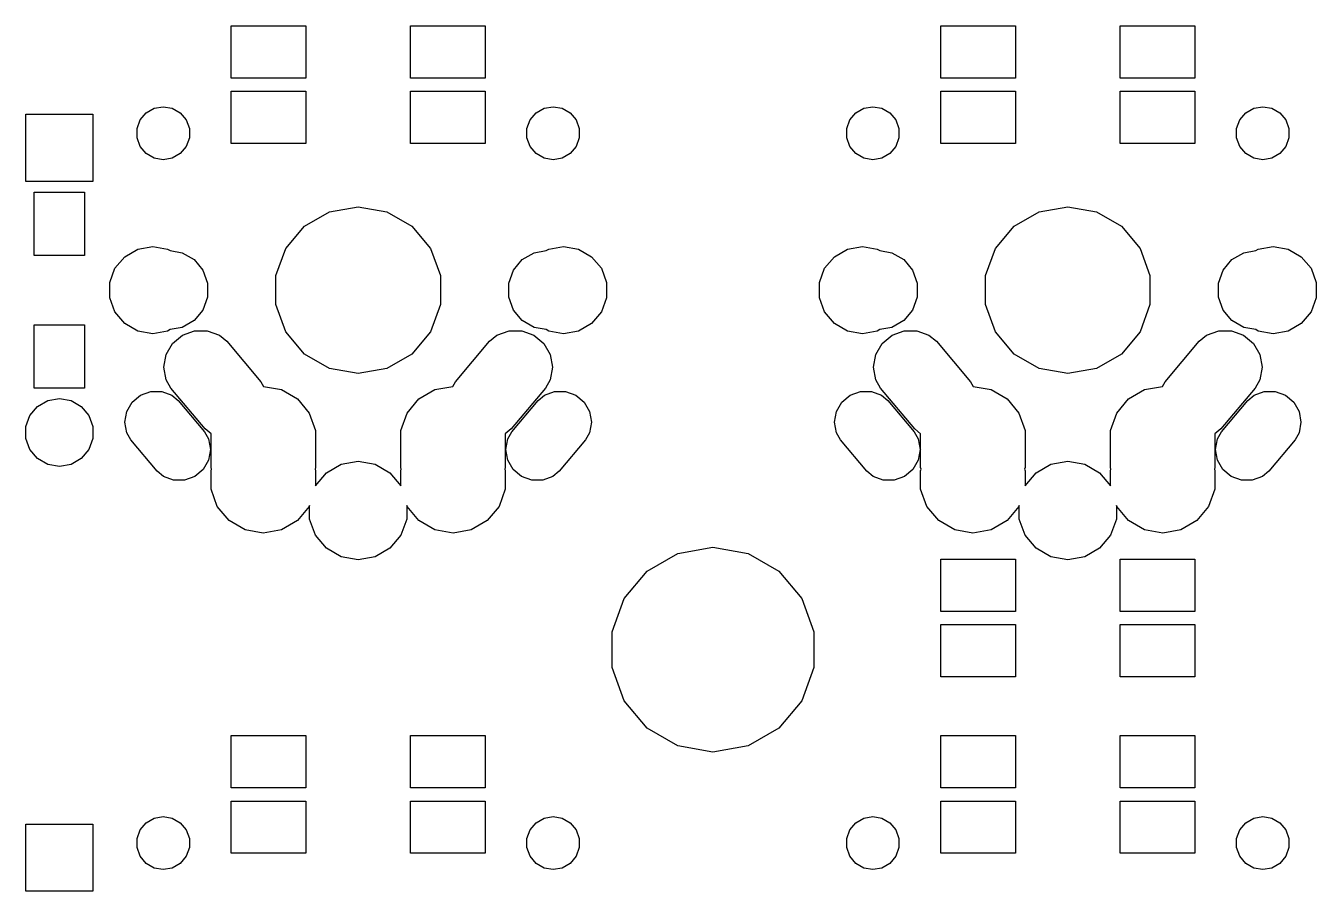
# Model space of a CAD drawing. Extents: x 61 to 194, y -144 to -63.
# Drawn here: x 61.1 to 95.65, y -93.21 to -70.05 of the extents above; entities that cross this region are included whole.
import ezdxf

# ---------------------------------------------------------------- set-up
doc = ezdxf.new("R2010")
doc.units = 0
doc.header["$MEASUREMENT"] = 0
doc.layers.add('BLACK', color=7, linetype='CONTINUOUS')

msp = doc.modelspace()

# ---------------------------------------------------------------- linework, layer by layer
at = {"layer": 'BLACK', "linetype": 'CONTINUOUS'}
for p, q in [((66.6, -71.45), (66.6, -70.05)), ((66.6, -70.05), (68.6, -70.05)), ((68.6, -70.05), (68.6, -71.45)), ((71.4, -71.45), (71.4, -70.05)), ((71.4, -70.05), (73.4, -70.05)), ((73.4, -70.05), (73.4, -71.45)), ((85.6, -71.45), (85.6, -70.05)), ((85.6, -70.05), (87.6, -70.05)), ((87.6, -70.05), (87.6, -71.45)), ((90.4, -71.45), (90.4, -70.05)), ((90.4, -70.05), (92.4, -70.05)), ((92.4, -70.05), (92.4, -71.45)), ((68.6, -71.45), (66.6, -71.45)), ((73.4, -71.45), (71.4, -71.45)), ((87.6, -71.45), (85.6, -71.45)), ((92.4, -71.45), (90.4, -71.45)), ((66.6, -73.2), (66.6, -71.8)), ((66.6, -71.8), (68.6, -71.8)), ((68.6, -71.8), (68.6, -73.2)), ((71.4, -73.2), (71.4, -71.8)), ((71.4, -71.8), (73.4, -71.8)), ((73.4, -71.8), (73.4, -73.2)), ((85.6, -73.2), (85.6, -71.8)), ((85.6, -71.8), (87.6, -71.8)), ((87.6, -71.8), (87.6, -73.2)), ((90.4, -73.2), (90.4, -71.8)), ((90.4, -71.8), (92.4, -71.8)), ((92.4, -71.8), (92.4, -73.2)), ((61.1015, -74.2135), (61.1015, -72.4165)), ((61.1015, -72.4165), (62.8985, -72.4165)), ((62.8985, -72.4165), (62.8985, -74.2135)), ((64.1644, -72.5696), (64.3231, -72.3805)), ((64.3231, -72.3805), (64.5369, -72.2571)), ((64.5369, -72.2571), (64.78, -72.2142)), ((64.78, -72.2142), (65.0231, -72.2571)), ((65.0231, -72.2571), (65.2369, -72.3805)), ((65.2369, -72.3805), (65.3956, -72.5696)), ((74.6044, -72.5696), (74.7631, -72.3805)), ((74.7631, -72.3805), (74.9769, -72.2571)), ((74.9769, -72.2571), (75.22, -72.2142)), ((75.22, -72.2142), (75.4631, -72.2571)), ((75.4631, -72.2571), (75.6769, -72.3805)), ((75.6769, -72.3805), (75.8356, -72.5696)), ((83.1644, -72.5696), (83.3231, -72.3805)), ((83.3231, -72.3805), (83.5369, -72.2571)), ((83.5369, -72.2571), (83.78, -72.2142)), ((83.78, -72.2142), (84.0231, -72.2571)), ((84.0231, -72.2571), (84.2369, -72.3805)), ((84.2369, -72.3805), (84.3956, -72.5696)), ((93.6044, -72.5696), (93.7631, -72.3805)), ((93.7631, -72.3805), (93.9769, -72.2571)), ((93.9769, -72.2571), (94.22, -72.2142)), ((94.22, -72.2142), (94.4631, -72.2571)), ((94.4631, -72.2571), (94.6769, -72.3805)), ((94.6769, -72.3805), (94.8356, -72.5696)), ((64.08, -72.8016), (64.1644, -72.5696)), ((64.08, -73.0484), (64.08, -72.8016)), ((65.3956, -72.5696), (65.48, -72.8016)), ((65.48, -72.8016), (65.48, -73.0484)), ((74.52, -72.8016), (74.6044, -72.5696)), ((74.52, -73.0484), (74.52, -72.8016)), ((75.8356, -72.5696), (75.92, -72.8016)), ((75.92, -72.8016), (75.92, -73.0484)), ((83.08, -72.8016), (83.1644, -72.5696)), ((83.08, -73.0484), (83.08, -72.8016)), ((84.3956, -72.5696), (84.48, -72.8016)), ((84.48, -72.8016), (84.48, -73.0484)), ((93.52, -72.8016), (93.6044, -72.5696)), ((93.52, -73.0484), (93.52, -72.8016)), ((94.8356, -72.5696), (94.92, -72.8016)), ((94.92, -72.8016), (94.92, -73.0484)), ((64.1644, -73.2804), (64.08, -73.0484)), ((65.48, -73.0484), (65.3956, -73.2804)), ((68.6, -73.2), (66.6, -73.2)), ((73.4, -73.2), (71.4, -73.2)), ((74.6044, -73.2804), (74.52, -73.0484)), ((75.92, -73.0484), (75.8356, -73.2804)), ((83.1644, -73.2804), (83.08, -73.0484)), ((84.48, -73.0484), (84.3956, -73.2804)), ((87.6, -73.2), (85.6, -73.2)), ((92.4, -73.2), (90.4, -73.2)), ((93.6044, -73.2804), (93.52, -73.0484)), ((94.92, -73.0484), (94.8356, -73.2804)), ((64.3231, -73.4695), (64.1644, -73.2804)), ((64.5369, -73.5929), (64.3231, -73.4695)), ((65.2369, -73.4695), (65.0231, -73.5929)), ((65.3956, -73.2804), (65.2369, -73.4695)), ((74.7631, -73.4695), (74.6044, -73.2804)), ((74.9769, -73.5929), (74.7631, -73.4695)), ((75.6769, -73.4695), (75.4631, -73.5929)), ((75.8356, -73.2804), (75.6769, -73.4695)), ((83.3231, -73.4695), (83.1644, -73.2804)), ((83.5369, -73.5929), (83.3231, -73.4695)), ((84.2369, -73.4695), (84.0231, -73.5929)), ((84.3956, -73.2804), (84.2369, -73.4695)), ((93.7631, -73.4695), (93.6044, -73.2804)), ((93.9769, -73.5929), (93.7631, -73.4695)), ((94.6769, -73.4695), (94.4631, -73.5929)), ((94.8356, -73.2804), (94.6769, -73.4695)), ((64.78, -73.6358), (64.5369, -73.5929)), ((65.0231, -73.5929), (64.78, -73.6358)), ((75.22, -73.6358), (74.9769, -73.5929)), ((75.4631, -73.5929), (75.22, -73.6358)), ((83.78, -73.6358), (83.5369, -73.5929)), ((84.0231, -73.5929), (83.78, -73.6358)), ((94.22, -73.6358), (93.9769, -73.5929)), ((94.4631, -73.5929), (94.22, -73.6358)), ((62.8985, -74.2135), (61.1015, -74.2135)), ((61.325, -76.2), (61.325, -74.5)), ((61.325, -74.5), (62.675, -74.5)), ((62.675, -74.5), (62.675, -76.2)), ((69.2359, -75.0258), (70, -74.8911)), ((70, -74.8911), (70.7641, -75.0258)), ((88.2359, -75.0258), (89, -74.8911)), ((89, -74.8911), (89.7641, -75.0258)), ((68.5641, -75.4137), (69.2359, -75.0258)), ((70.7641, -75.0258), (71.4359, -75.4137)), ((87.5641, -75.4137), (88.2359, -75.0258)), ((89.7641, -75.0258), (90.4359, -75.4137)), ((68.0654, -76.008), (68.5641, -75.4137)), ((71.4359, -75.4137), (71.9346, -76.008)), ((87.0654, -76.008), (87.5641, -75.4137)), ((90.4359, -75.4137), (90.9346, -76.008)), ((64.1006, -76.0277), (64.5, -75.9573)), ((64.5, -75.9573), (64.8994, -76.0277)), ((75.1006, -76.0277), (75.5, -75.9573)), ((75.5, -75.9573), (75.8994, -76.0277)), ((83.1006, -76.0277), (83.5, -75.9573)), ((83.5, -75.9573), (83.8994, -76.0277)), ((94.1006, -76.0277), (94.5, -75.9573)), ((94.5, -75.9573), (94.8994, -76.0277)), ((62.675, -76.2), (61.325, -76.2)), ((63.4887, -76.5411), (63.7494, -76.2305)), ((63.7494, -76.2305), (64.1006, -76.0277)), ((64.8994, -76.0277), (64.9679, -76.0673)), ((64.9679, -76.0673), (65.2847, -76.1231)), ((65.2847, -76.1231), (65.6053, -76.3082)), ((65.6053, -76.3082), (65.8434, -76.5919)), ((67.8, -76.7371), (68.0654, -76.008)), ((71.9346, -76.008), (72.2, -76.7371)), ((74.1566, -76.5919), (74.3947, -76.3082)), ((74.3947, -76.3082), (74.7153, -76.1231)), ((74.7153, -76.1231), (75.0321, -76.0673)), ((75.0321, -76.0673), (75.1006, -76.0277)), ((75.8994, -76.0277), (76.2506, -76.2305)), ((76.2506, -76.2305), (76.5113, -76.5411)), ((82.4887, -76.5411), (82.7494, -76.2305)), ((82.7494, -76.2305), (83.1006, -76.0277)), ((83.8994, -76.0277), (83.9679, -76.0673)), ((83.9679, -76.0673), (84.2847, -76.1231)), ((84.2847, -76.1231), (84.6053, -76.3082)), ((84.6053, -76.3082), (84.8434, -76.5919)), ((86.8, -76.7371), (87.0654, -76.008)), ((90.9346, -76.008), (91.2, -76.7371)), ((93.1566, -76.5919), (93.3947, -76.3082)), ((93.3947, -76.3082), (93.7153, -76.1231)), ((93.7153, -76.1231), (94.0321, -76.0673)), ((94.0321, -76.0673), (94.1006, -76.0277)), ((94.8994, -76.0277), (95.2506, -76.2305)), ((95.2506, -76.2305), (95.5113, -76.5411)), ((63.35, -76.9222), (63.4887, -76.5411)), ((65.8434, -76.5919), (65.97, -76.9399)), ((74.03, -76.9399), (74.1566, -76.5919)), ((76.5113, -76.5411), (76.65, -76.9222)), ((82.35, -76.9222), (82.4887, -76.5411)), ((84.8434, -76.5919), (84.97, -76.9399)), ((93.03, -76.9399), (93.1566, -76.5919)), ((95.5113, -76.5411), (95.65, -76.9222)), ((63.35, -77.3278), (63.35, -76.9222)), ((65.97, -76.9399), (65.97, -77.3101)), ((67.8, -77.5129), (67.8, -76.7371)), ((72.2, -76.7371), (72.2, -77.5129)), ((74.03, -77.3101), (74.03, -76.9399)), ((76.65, -76.9222), (76.65, -77.3278)), ((82.35, -77.3278), (82.35, -76.9222)), ((84.97, -76.9399), (84.97, -77.3101)), ((86.8, -77.5129), (86.8, -76.7371)), ((91.2, -76.7371), (91.2, -77.5129)), ((93.03, -77.3101), (93.03, -76.9399)), ((95.65, -76.9222), (95.65, -77.3278)), ((63.4887, -77.7089), (63.35, -77.3278)), ((65.97, -77.3101), (65.8434, -77.6581)), ((74.1566, -77.6581), (74.03, -77.3101)), ((76.65, -77.3278), (76.5113, -77.7089)), ((82.4887, -77.7089), (82.35, -77.3278)), ((84.97, -77.3101), (84.8434, -77.6581)), ((93.1566, -77.6581), (93.03, -77.3101)), ((95.65, -77.3278), (95.5113, -77.7089)), ((63.7494, -78.0195), (63.4887, -77.7089)), ((65.8434, -77.6581), (65.6053, -77.9418)), ((68.0654, -78.242), (67.8, -77.5129)), ((72.2, -77.5129), (71.9346, -78.242)), ((74.3947, -77.9418), (74.1566, -77.6581)), ((76.5113, -77.7089), (76.2506, -78.0195)), ((82.7494, -78.0195), (82.4887, -77.7089)), ((84.8434, -77.6581), (84.6053, -77.9418)), ((87.0654, -78.242), (86.8, -77.5129)), ((91.2, -77.5129), (90.9346, -78.242)), ((93.3947, -77.9418), (93.1566, -77.6581)), ((95.5113, -77.7089), (95.2506, -78.0195)), ((61.325, -79.75), (61.325, -78.05)), ((61.325, -78.05), (62.675, -78.05)), ((62.675, -78.05), (62.675, -79.75)), ((64.1006, -78.2223), (63.7494, -78.0195)), ((65.6053, -77.9418), (65.2847, -78.1269)), ((74.7153, -78.1269), (74.3947, -77.9418)), ((76.2506, -78.0195), (75.8994, -78.2223)), ((83.1006, -78.2223), (82.7494, -78.0195)), ((84.6053, -77.9418), (84.2847, -78.1269)), ((93.7153, -78.1269), (93.3947, -77.9418)), ((95.2506, -78.0195), (94.8994, -78.2223)), ((64.5, -78.2927), (64.1006, -78.2223)), ((64.8994, -78.2223), (64.5, -78.2927)), ((64.9679, -78.1827), (64.8994, -78.2223)), ((65.2847, -78.1269), (64.9679, -78.1827)), ((65.0298, -78.5498), (65.2932, -78.3288)), ((65.2932, -78.3288), (65.6163, -78.2112)), ((65.6163, -78.2112), (65.9602, -78.2112)), ((65.9602, -78.2112), (66.2833, -78.3288)), ((66.2833, -78.3288), (66.4803, -78.4942)), ((68.5641, -78.8363), (68.0654, -78.242)), ((71.9346, -78.242), (71.4359, -78.8363)), ((73.5197, -78.4942), (73.7167, -78.3288)), ((73.7167, -78.3288), (74.0398, -78.2112)), ((74.0398, -78.2112), (74.3837, -78.2112)), ((74.3837, -78.2112), (74.7068, -78.3288)), ((74.7068, -78.3288), (74.9702, -78.5498)), ((75.0321, -78.1827), (74.7153, -78.1269)), ((75.1006, -78.2223), (75.0321, -78.1827)), ((75.5, -78.2927), (75.1006, -78.2223)), ((75.8994, -78.2223), (75.5, -78.2927)), ((83.5, -78.2927), (83.1006, -78.2223)), ((83.8994, -78.2223), (83.5, -78.2927)), ((83.9679, -78.1827), (83.8994, -78.2223)), ((84.2847, -78.1269), (83.9679, -78.1827)), ((84.0298, -78.5498), (84.2932, -78.3288)), ((84.2932, -78.3288), (84.6163, -78.2112)), ((84.6163, -78.2112), (84.9602, -78.2112)), ((84.9602, -78.2112), (85.2833, -78.3288)), ((85.2833, -78.3288), (85.4803, -78.4942)), ((87.5641, -78.8363), (87.0654, -78.242)), ((90.9346, -78.242), (90.4359, -78.8363)), ((92.5197, -78.4942), (92.7167, -78.3288)), ((92.7167, -78.3288), (93.0398, -78.2112)), ((93.0398, -78.2112), (93.3837, -78.2112)), ((93.3837, -78.2112), (93.7068, -78.3288)), ((93.7068, -78.3288), (93.9702, -78.5498)), ((94.0321, -78.1827), (93.7153, -78.1269)), ((94.1006, -78.2223), (94.0321, -78.1827)), ((94.5, -78.2927), (94.1006, -78.2223)), ((94.8994, -78.2223), (94.5, -78.2927)), ((64.8579, -78.8476), (65.0298, -78.5498)), ((66.4803, -78.4942), (67.3935, -79.5824)), ((72.6065, -79.5824), (73.5197, -78.4942)), ((74.9702, -78.5498), (75.1421, -78.8476)), ((83.8579, -78.8476), (84.0298, -78.5498)), ((85.4803, -78.4942), (86.3935, -79.5824)), ((91.6065, -79.5824), (92.5197, -78.4942)), ((93.9702, -78.5498), (94.1421, -78.8476)), ((64.7982, -79.1862), (64.8579, -78.8476)), ((69.2359, -79.2242), (68.5641, -78.8363)), ((71.4359, -78.8363), (70.7641, -79.2242)), ((75.1421, -78.8476), (75.2018, -79.1862)), ((83.7982, -79.1862), (83.8579, -78.8476)), ((88.2359, -79.2242), (87.5641, -78.8363)), ((90.4359, -78.8363), (89.7641, -79.2242)), ((94.1421, -78.8476), (94.2018, -79.1862)), ((64.8579, -79.5248), (64.7982, -79.1862)), ((70, -79.3589), (69.2359, -79.2242)), ((70.7641, -79.2242), (70, -79.3589)), ((75.2018, -79.1862), (75.1421, -79.5248)), ((83.8579, -79.5248), (83.7982, -79.1862)), ((89, -79.3589), (88.2359, -79.2242)), ((89.7641, -79.2242), (89, -79.3589)), ((94.2018, -79.1862), (94.1421, -79.5248)), ((62.675, -79.75), (61.325, -79.75)), ((64.9865, -79.7476), (64.8579, -79.5248)), ((65.8997, -80.8358), (64.9865, -79.7476)), ((67.3935, -79.5824), (67.4637, -79.7041)), ((67.4637, -79.7041), (67.9462, -79.7891)), ((67.9462, -79.7891), (68.3738, -80.036)), ((71.6262, -80.036), (72.0538, -79.7891)), ((72.0538, -79.7891), (72.5363, -79.7041)), ((72.5363, -79.7041), (72.6065, -79.5824)), ((75.0135, -79.7476), (74.1003, -80.8358)), ((75.1421, -79.5248), (75.0135, -79.7476)), ((83.9865, -79.7476), (83.8579, -79.5248)), ((84.8997, -80.8358), (83.9865, -79.7476)), ((86.3935, -79.5824), (86.4637, -79.7041)), ((86.4637, -79.7041), (86.9462, -79.7891)), ((86.9462, -79.7891), (87.3738, -80.036)), ((90.6262, -80.036), (91.0538, -79.7891)), ((91.0538, -79.7891), (91.5363, -79.7041)), ((91.5363, -79.7041), (91.6065, -79.5824)), ((94.0135, -79.7476), (93.1003, -80.8358)), ((94.1421, -79.5248), (94.0135, -79.7476)), ((61.4135, -80.2361), (61.688, -80.0777)), ((61.688, -80.0777), (62, -80.0226)), ((62, -80.0226), (62.312, -80.0777)), ((62.312, -80.0777), (62.5865, -80.2361)), ((63.8075, -80.3746), (63.9529, -80.1226)), ((63.9529, -80.1226), (64.1758, -79.9356)), ((64.1758, -79.9356), (64.4492, -79.8361)), ((64.4492, -79.8361), (64.7401, -79.8361)), ((64.7401, -79.8361), (65.0135, -79.9356)), ((65.0135, -79.9356), (65.1803, -80.0755)), ((65.1803, -80.0755), (65.8837, -80.9139)), ((68.3738, -80.036), (68.6911, -80.4142)), ((71.3089, -80.4142), (71.6262, -80.036)), ((74.1163, -80.9139), (74.8197, -80.0755)), ((74.8197, -80.0755), (74.9865, -79.9356)), ((74.9865, -79.9356), (75.2599, -79.8361)), ((75.2599, -79.8361), (75.5508, -79.8361)), ((75.5508, -79.8361), (75.8242, -79.9356)), ((75.8242, -79.9356), (76.0471, -80.1226)), ((76.0471, -80.1226), (76.1925, -80.3746)), ((82.8075, -80.3746), (82.9529, -80.1226)), ((82.9529, -80.1226), (83.1758, -79.9356)), ((83.1758, -79.9356), (83.4492, -79.8361)), ((83.4492, -79.8361), (83.7401, -79.8361)), ((83.7401, -79.8361), (84.0135, -79.9356)), ((84.0135, -79.9356), (84.1803, -80.0755)), ((84.1803, -80.0755), (84.8837, -80.9139)), ((87.3738, -80.036), (87.6911, -80.4142)), ((90.3089, -80.4142), (90.6262, -80.036)), ((93.1163, -80.9139), (93.8197, -80.0755)), ((93.8197, -80.0755), (93.9865, -79.9356)), ((93.9865, -79.9356), (94.2599, -79.8361)), ((94.2599, -79.8361), (94.5508, -79.8361)), ((94.5508, -79.8361), (94.8242, -79.9356)), ((94.8242, -79.9356), (95.0471, -80.1226)), ((95.0471, -80.1226), (95.1925, -80.3746)), ((61.1015, -80.7766), (61.2099, -80.4788)), ((61.2099, -80.4788), (61.4135, -80.2361)), ((62.5865, -80.2361), (62.7901, -80.4788)), ((62.7901, -80.4788), (62.8985, -80.7766)), ((63.757, -80.6611), (63.8075, -80.3746)), ((68.6911, -80.4142), (68.86, -80.8781)), ((71.14, -80.8781), (71.3089, -80.4142)), ((76.1925, -80.3746), (76.243, -80.6611)), ((82.757, -80.6611), (82.8075, -80.3746)), ((87.6911, -80.4142), (87.86, -80.8781)), ((90.14, -80.8781), (90.3089, -80.4142)), ((95.1925, -80.3746), (95.243, -80.6611)), ((61.1015, -81.0934), (61.1015, -80.7766)), ((62.8985, -80.7766), (62.8985, -81.0934)), ((63.8075, -80.9476), (63.757, -80.6611)), ((66.06, -80.9704), (65.8997, -80.8358)), ((74.1003, -80.8358), (73.94, -80.9704)), ((76.243, -80.6611), (76.1925, -80.9476)), ((82.8075, -80.9476), (82.757, -80.6611)), ((85.06, -80.9704), (84.8997, -80.8358)), ((93.1003, -80.8358), (92.94, -80.9704)), ((95.243, -80.6611), (95.1925, -80.9476)), ((61.2099, -81.3912), (61.1015, -81.0934)), ((62.8985, -81.0934), (62.7901, -81.3912)), ((63.9163, -81.1361), (63.8075, -80.9476)), ((64.6197, -81.9745), (63.9163, -81.1361)), ((65.8837, -80.9139), (65.9925, -81.1024)), ((65.9925, -81.1024), (66.043, -81.3889)), ((66.06, -81.3719), (66.06, -80.9704)), ((68.86, -80.8781), (68.86, -81.3719)), ((71.14, -81.3719), (71.14, -80.8781)), ((73.94, -80.9704), (73.94, -81.3719)), ((73.957, -81.3889), (74.0075, -81.1024)), ((74.0075, -81.1024), (74.1163, -80.9139)), ((76.0837, -81.1361), (75.3803, -81.9745)), ((76.1925, -80.9476), (76.0837, -81.1361)), ((82.9163, -81.1361), (82.8075, -80.9476)), ((83.6197, -81.9745), (82.9163, -81.1361)), ((84.8837, -80.9139), (84.9925, -81.1024)), ((84.9925, -81.1024), (85.043, -81.3889)), ((85.06, -81.3719), (85.06, -80.9704)), ((87.86, -80.8781), (87.86, -81.3719)), ((90.14, -81.3719), (90.14, -80.8781)), ((92.94, -80.9704), (92.94, -81.3719)), ((92.957, -81.3889), (93.0075, -81.1024)), ((93.0075, -81.1024), (93.1163, -80.9139)), ((95.0837, -81.1361), (94.3803, -81.9745)), ((95.1925, -80.9476), (95.0837, -81.1361)), ((61.4135, -81.6339), (61.2099, -81.3912)), ((62.7901, -81.3912), (62.5865, -81.6339)), ((66.043, -81.3889), (65.9925, -81.6754)), ((66.0611, -81.375), (66.06, -81.3719)), ((66.06, -81.3781), (66.0611, -81.375)), ((66.06, -81.8719), (66.06, -81.3781)), ((68.86, -81.3719), (68.8589, -81.375)), ((68.8589, -81.375), (68.86, -81.3781)), ((68.86, -81.3781), (68.86, -81.8719)), ((71.1411, -81.375), (71.14, -81.3719)), ((71.14, -81.3781), (71.1411, -81.375)), ((71.14, -81.8719), (71.14, -81.3781)), ((73.94, -81.3719), (73.9389, -81.375)), ((73.9389, -81.375), (73.94, -81.3781)), ((73.94, -81.3781), (73.94, -81.8719)), ((74.0075, -81.6754), (73.957, -81.3889)), ((85.043, -81.3889), (84.9925, -81.6754)), ((85.0611, -81.375), (85.06, -81.3719)), ((85.06, -81.3781), (85.0611, -81.375)), ((85.06, -81.8719), (85.06, -81.3781)), ((87.86, -81.3719), (87.8589, -81.375)), ((87.8589, -81.375), (87.86, -81.3781)), ((87.86, -81.3781), (87.86, -81.8719)), ((90.1411, -81.375), (90.14, -81.3719)), ((90.14, -81.3781), (90.1411, -81.375)), ((90.14, -81.8719), (90.14, -81.3781)), ((92.94, -81.3719), (92.9389, -81.375)), ((92.9389, -81.375), (92.94, -81.3781)), ((92.94, -81.3781), (92.94, -81.8719)), ((93.0075, -81.6754), (92.957, -81.3889)), ((61.688, -81.7923), (61.4135, -81.6339)), ((62, -81.8474), (61.688, -81.7923)), ((62.312, -81.7923), (62, -81.8474)), ((62.5865, -81.6339), (62.312, -81.7923)), ((65.9925, -81.6754), (65.8471, -81.9273)), ((66.0757, -81.915), (66.06, -81.8719)), ((68.86, -81.8719), (68.8443, -81.915)), ((69.1515, -82.0138), (69.5485, -81.7846)), ((69.5485, -81.7846), (70, -81.7049)), ((70, -81.7049), (70.4515, -81.7846)), ((70.4515, -81.7846), (70.8485, -82.0138)), ((71.1557, -81.915), (71.14, -81.8719)), ((73.94, -81.8719), (73.9243, -81.915)), ((74.1529, -81.9273), (74.0075, -81.6754)), ((84.9925, -81.6754), (84.8471, -81.9273)), ((85.0757, -81.915), (85.06, -81.8719)), ((87.86, -81.8719), (87.8443, -81.915)), ((88.1515, -82.0138), (88.5485, -81.7846)), ((88.5485, -81.7846), (89, -81.7049)), ((89, -81.7049), (89.4515, -81.7846)), ((89.4515, -81.7846), (89.8485, -82.0138)), ((90.1557, -81.915), (90.14, -81.8719)), ((92.94, -81.8719), (92.9243, -81.915)), ((93.1529, -81.9273), (93.0075, -81.6754)), ((64.7865, -82.1144), (64.6197, -81.9745)), ((65.0599, -82.2139), (64.7865, -82.1144)), ((65.3508, -82.2139), (65.0599, -82.2139)), ((65.6242, -82.1144), (65.3508, -82.2139)), ((65.8471, -81.9273), (65.6242, -82.1144)), ((66.06, -81.9581), (66.0757, -81.915)), ((66.06, -82.4519), (66.06, -81.9581)), ((68.8443, -81.915), (68.86, -81.9581)), ((68.86, -81.9581), (68.86, -82.3612)), ((68.86, -82.3612), (69.1515, -82.0138)), ((70.8485, -82.0138), (71.14, -82.3612)), ((71.14, -81.9581), (71.1557, -81.915)), ((71.14, -82.3612), (71.14, -81.9581)), ((73.9243, -81.915), (73.94, -81.9581)), ((73.94, -81.9581), (73.94, -82.4519)), ((74.3758, -82.1144), (74.1529, -81.9273)), ((74.6492, -82.2139), (74.3758, -82.1144)), ((74.9401, -82.2139), (74.6492, -82.2139)), ((75.2135, -82.1144), (74.9401, -82.2139)), ((75.3803, -81.9745), (75.2135, -82.1144)), ((83.7865, -82.1144), (83.6197, -81.9745)), ((84.0599, -82.2139), (83.7865, -82.1144)), ((84.3508, -82.2139), (84.0599, -82.2139)), ((84.6242, -82.1144), (84.3508, -82.2139)), ((84.8471, -81.9273), (84.6242, -82.1144)), ((85.06, -81.9581), (85.0757, -81.915)), ((85.06, -82.4519), (85.06, -81.9581)), ((87.8443, -81.915), (87.86, -81.9581)), ((87.86, -81.9581), (87.86, -82.3612)), ((87.86, -82.3612), (88.1515, -82.0138)), ((89.8485, -82.0138), (90.14, -82.3612)), ((90.14, -81.9581), (90.1557, -81.915)), ((90.14, -82.3612), (90.14, -81.9581)), ((92.9243, -81.915), (92.94, -81.9581)), ((92.94, -81.9581), (92.94, -82.4519)), ((93.3758, -82.1144), (93.1529, -81.9273)), ((93.6492, -82.2139), (93.3758, -82.1144)), ((93.9401, -82.2139), (93.6492, -82.2139)), ((94.2135, -82.1144), (93.9401, -82.2139)), ((94.3803, -81.9745), (94.2135, -82.1144)), ((66.2289, -82.9158), (66.06, -82.4519)), ((73.94, -82.4519), (73.7711, -82.9158)), ((85.2289, -82.9158), (85.06, -82.4519)), ((92.94, -82.4519), (92.7711, -82.9158)), ((66.5462, -83.294), (66.2289, -82.9158)), ((68.6911, -82.9158), (68.3738, -83.294)), ((68.7, -82.8915), (68.6911, -82.9158)), ((68.7, -83.2542), (68.7, -82.8915)), ((71.3089, -82.9158), (71.3, -82.8915)), ((71.3, -82.8915), (71.3, -83.2542)), ((71.6262, -83.294), (71.3089, -82.9158)), ((73.7711, -82.9158), (73.4538, -83.294)), ((85.5462, -83.294), (85.2289, -82.9158)), ((87.6911, -82.9158), (87.3738, -83.294)), ((87.7, -82.8915), (87.6911, -82.9158)), ((87.7, -83.2542), (87.7, -82.8915)), ((90.3089, -82.9158), (90.3, -82.8915)), ((90.3, -82.8915), (90.3, -83.2542)), ((90.6262, -83.294), (90.3089, -82.9158)), ((92.7711, -82.9158), (92.4538, -83.294)), ((68.8568, -83.685), (68.7, -83.2542)), ((71.3, -83.2542), (71.1432, -83.685)), ((87.8568, -83.685), (87.7, -83.2542)), ((90.3, -83.2542), (90.1432, -83.685)), ((66.9738, -83.5409), (66.5462, -83.294)), ((67.46, -83.6266), (66.9738, -83.5409)), ((67.9462, -83.5409), (67.46, -83.6266)), ((68.3738, -83.294), (67.9462, -83.5409)), ((72.0538, -83.5409), (71.6262, -83.294)), ((72.54, -83.6266), (72.0538, -83.5409)), ((73.0262, -83.5409), (72.54, -83.6266)), ((73.4538, -83.294), (73.0262, -83.5409)), ((85.9738, -83.5409), (85.5462, -83.294)), ((86.46, -83.6266), (85.9738, -83.5409)), ((86.9462, -83.5409), (86.46, -83.6266)), ((87.3738, -83.294), (86.9462, -83.5409)), ((91.0538, -83.5409), (90.6262, -83.294)), ((91.54, -83.6266), (91.0538, -83.5409)), ((92.0262, -83.5409), (91.54, -83.6266)), ((92.4538, -83.294), (92.0262, -83.5409)), ((69.1515, -84.0362), (68.8568, -83.685)), ((71.1432, -83.685), (70.8485, -84.0362)), ((88.1515, -84.0362), (87.8568, -83.685)), ((90.1432, -83.685), (89.8485, -84.0362)), ((69.5485, -84.2654), (69.1515, -84.0362)), ((70, -84.3451), (69.5485, -84.2654)), ((70.4515, -84.2654), (70, -84.3451)), ((70.8485, -84.0362), (70.4515, -84.2654)), ((77.7377, -84.6498), (78.5623, -84.1737)), ((78.5623, -84.1737), (79.5, -84.0083)), ((79.5, -84.0083), (80.4377, -84.1737)), ((80.4377, -84.1737), (81.2623, -84.6498)), ((88.5485, -84.2654), (88.1515, -84.0362)), ((89, -84.3451), (88.5485, -84.2654)), ((89.4515, -84.2654), (89, -84.3451)), ((89.8485, -84.0362), (89.4515, -84.2654)), ((85.6, -85.725), (85.6, -84.325)), ((85.6, -84.325), (87.6, -84.325)), ((87.6, -84.325), (87.6, -85.725)), ((90.4, -85.725), (90.4, -84.325)), ((90.4, -84.325), (92.4, -84.325)), ((92.4, -84.325), (92.4, -85.725)), ((77.1257, -85.3792), (77.7377, -84.6498)), ((81.2623, -84.6498), (81.8743, -85.3792)), ((76.8, -86.2739), (77.1257, -85.3792)), ((81.8743, -85.3792), (82.2, -86.2739)), ((87.6, -85.725), (85.6, -85.725)), ((92.4, -85.725), (90.4, -85.725)), ((76.8, -87.2261), (76.8, -86.2739)), ((82.2, -86.2739), (82.2, -87.2261)), ((85.6, -87.475), (85.6, -86.075)), ((85.6, -86.075), (87.6, -86.075)), ((87.6, -86.075), (87.6, -87.475)), ((90.4, -87.475), (90.4, -86.075)), ((90.4, -86.075), (92.4, -86.075)), ((92.4, -86.075), (92.4, -87.475)), ((77.1257, -88.1208), (76.8, -87.2261)), ((82.2, -87.2261), (81.8743, -88.1208)), ((87.6, -87.475), (85.6, -87.475)), ((92.4, -87.475), (90.4, -87.475)), ((77.7377, -88.8502), (77.1257, -88.1208)), ((81.8743, -88.1208), (81.2623, -88.8502)), ((66.6, -90.45), (66.6, -89.05)), ((66.6, -89.05), (68.6, -89.05)), ((68.6, -89.05), (68.6, -90.45)), ((71.4, -90.45), (71.4, -89.05)), ((71.4, -89.05), (73.4, -89.05)), ((73.4, -89.05), (73.4, -90.45)), ((78.5623, -89.3263), (77.7377, -88.8502)), ((81.2623, -88.8502), (80.4377, -89.3263)), ((85.6, -90.45), (85.6, -89.05)), ((85.6, -89.05), (87.6, -89.05)), ((87.6, -89.05), (87.6, -90.45)), ((90.4, -90.45), (90.4, -89.05)), ((90.4, -89.05), (92.4, -89.05)), ((92.4, -89.05), (92.4, -90.45)), ((79.5, -89.4917), (78.5623, -89.3263)), ((80.4377, -89.3263), (79.5, -89.4917)), ((68.6, -90.45), (66.6, -90.45)), ((73.4, -90.45), (71.4, -90.45)), ((87.6, -90.45), (85.6, -90.45)), ((92.4, -90.45), (90.4, -90.45)), ((66.6, -92.2), (66.6, -90.8)), ((66.6, -90.8), (68.6, -90.8)), ((68.6, -90.8), (68.6, -92.2)), ((71.4, -92.2), (71.4, -90.8)), ((71.4, -90.8), (73.4, -90.8)), ((73.4, -90.8), (73.4, -92.2)), ((85.6, -92.2), (85.6, -90.8)), ((85.6, -90.8), (87.6, -90.8)), ((87.6, -90.8), (87.6, -92.2)), ((90.4, -92.2), (90.4, -90.8)), ((90.4, -90.8), (92.4, -90.8)), ((92.4, -90.8), (92.4, -92.2)), ((61.1015, -93.2135), (61.1015, -91.4165)), ((61.1015, -91.4165), (62.8985, -91.4165)), ((62.8985, -91.4165), (62.8985, -93.2135)), ((64.1644, -91.5696), (64.3231, -91.3805)), ((64.3231, -91.3805), (64.5369, -91.2571)), ((64.5369, -91.2571), (64.78, -91.2142)), ((64.78, -91.2142), (65.0231, -91.2571)), ((65.0231, -91.2571), (65.2369, -91.3805)), ((65.2369, -91.3805), (65.3956, -91.5696)), ((74.6044, -91.5696), (74.7631, -91.3805)), ((74.7631, -91.3805), (74.9769, -91.2571)), ((74.9769, -91.2571), (75.22, -91.2142)), ((75.22, -91.2142), (75.4631, -91.2571)), ((75.4631, -91.2571), (75.6769, -91.3805)), ((75.6769, -91.3805), (75.8356, -91.5696)), ((83.1644, -91.5696), (83.3231, -91.3805)), ((83.3231, -91.3805), (83.5369, -91.2571)), ((83.5369, -91.2571), (83.78, -91.2142)), ((83.78, -91.2142), (84.0231, -91.2571)), ((84.0231, -91.2571), (84.2369, -91.3805)), ((84.2369, -91.3805), (84.3956, -91.5696)), ((93.6044, -91.5696), (93.7631, -91.3805)), ((93.7631, -91.3805), (93.9769, -91.2571)), ((93.9769, -91.2571), (94.22, -91.2142)), ((94.22, -91.2142), (94.4631, -91.2571)), ((94.4631, -91.2571), (94.6769, -91.3805)), ((94.6769, -91.3805), (94.8356, -91.5696)), ((64.08, -91.8016), (64.1644, -91.5696)), ((64.08, -92.0484), (64.08, -91.8016)), ((65.3956, -91.5696), (65.48, -91.8016)), ((65.48, -91.8016), (65.48, -92.0484)), ((74.52, -91.8016), (74.6044, -91.5696)), ((74.52, -92.0484), (74.52, -91.8016)), ((75.8356, -91.5696), (75.92, -91.8016)), ((75.92, -91.8016), (75.92, -92.0484)), ((83.08, -91.8016), (83.1644, -91.5696)), ((83.08, -92.0484), (83.08, -91.8016)), ((84.3956, -91.5696), (84.48, -91.8016)), ((84.48, -91.8016), (84.48, -92.0484)), ((93.52, -91.8016), (93.6044, -91.5696)), ((93.52, -92.0484), (93.52, -91.8016)), ((94.8356, -91.5696), (94.92, -91.8016)), ((94.92, -91.8016), (94.92, -92.0484)), ((64.1644, -92.2804), (64.08, -92.0484)), ((65.48, -92.0484), (65.3956, -92.2804)), ((68.6, -92.2), (66.6, -92.2)), ((73.4, -92.2), (71.4, -92.2)), ((74.6044, -92.2804), (74.52, -92.0484)), ((75.92, -92.0484), (75.8356, -92.2804)), ((83.1644, -92.2804), (83.08, -92.0484)), ((84.48, -92.0484), (84.3956, -92.2804)), ((87.6, -92.2), (85.6, -92.2)), ((92.4, -92.2), (90.4, -92.2)), ((93.6044, -92.2804), (93.52, -92.0484)), ((94.92, -92.0484), (94.8356, -92.2804)), ((64.3231, -92.4695), (64.1644, -92.2804)), ((64.5369, -92.5929), (64.3231, -92.4695)), ((65.2369, -92.4695), (65.0231, -92.5929)), ((65.3956, -92.2804), (65.2369, -92.4695)), ((74.7631, -92.4695), (74.6044, -92.2804)), ((74.9769, -92.5929), (74.7631, -92.4695)), ((75.6769, -92.4695), (75.4631, -92.5929)), ((75.8356, -92.2804), (75.6769, -92.4695)), ((83.3231, -92.4695), (83.1644, -92.2804)), ((83.5369, -92.5929), (83.3231, -92.4695)), ((84.2369, -92.4695), (84.0231, -92.5929)), ((84.3956, -92.2804), (84.2369, -92.4695)), ((93.7631, -92.4695), (93.6044, -92.2804)), ((93.9769, -92.5929), (93.7631, -92.4695)), ((94.6769, -92.4695), (94.4631, -92.5929)), ((94.8356, -92.2804), (94.6769, -92.4695)), ((64.78, -92.6358), (64.5369, -92.5929)), ((65.0231, -92.5929), (64.78, -92.6358)), ((75.22, -92.6358), (74.9769, -92.5929)), ((75.4631, -92.5929), (75.22, -92.6358)), ((83.78, -92.6358), (83.5369, -92.5929)), ((84.0231, -92.5929), (83.78, -92.6358)), ((94.22, -92.6358), (93.9769, -92.5929)), ((94.4631, -92.5929), (94.22, -92.6358)), ((62.8985, -93.2135), (61.1015, -93.2135))]:
    msp.add_line(p, q, dxfattribs=at)

doc.saveas('drawing.dxf')
